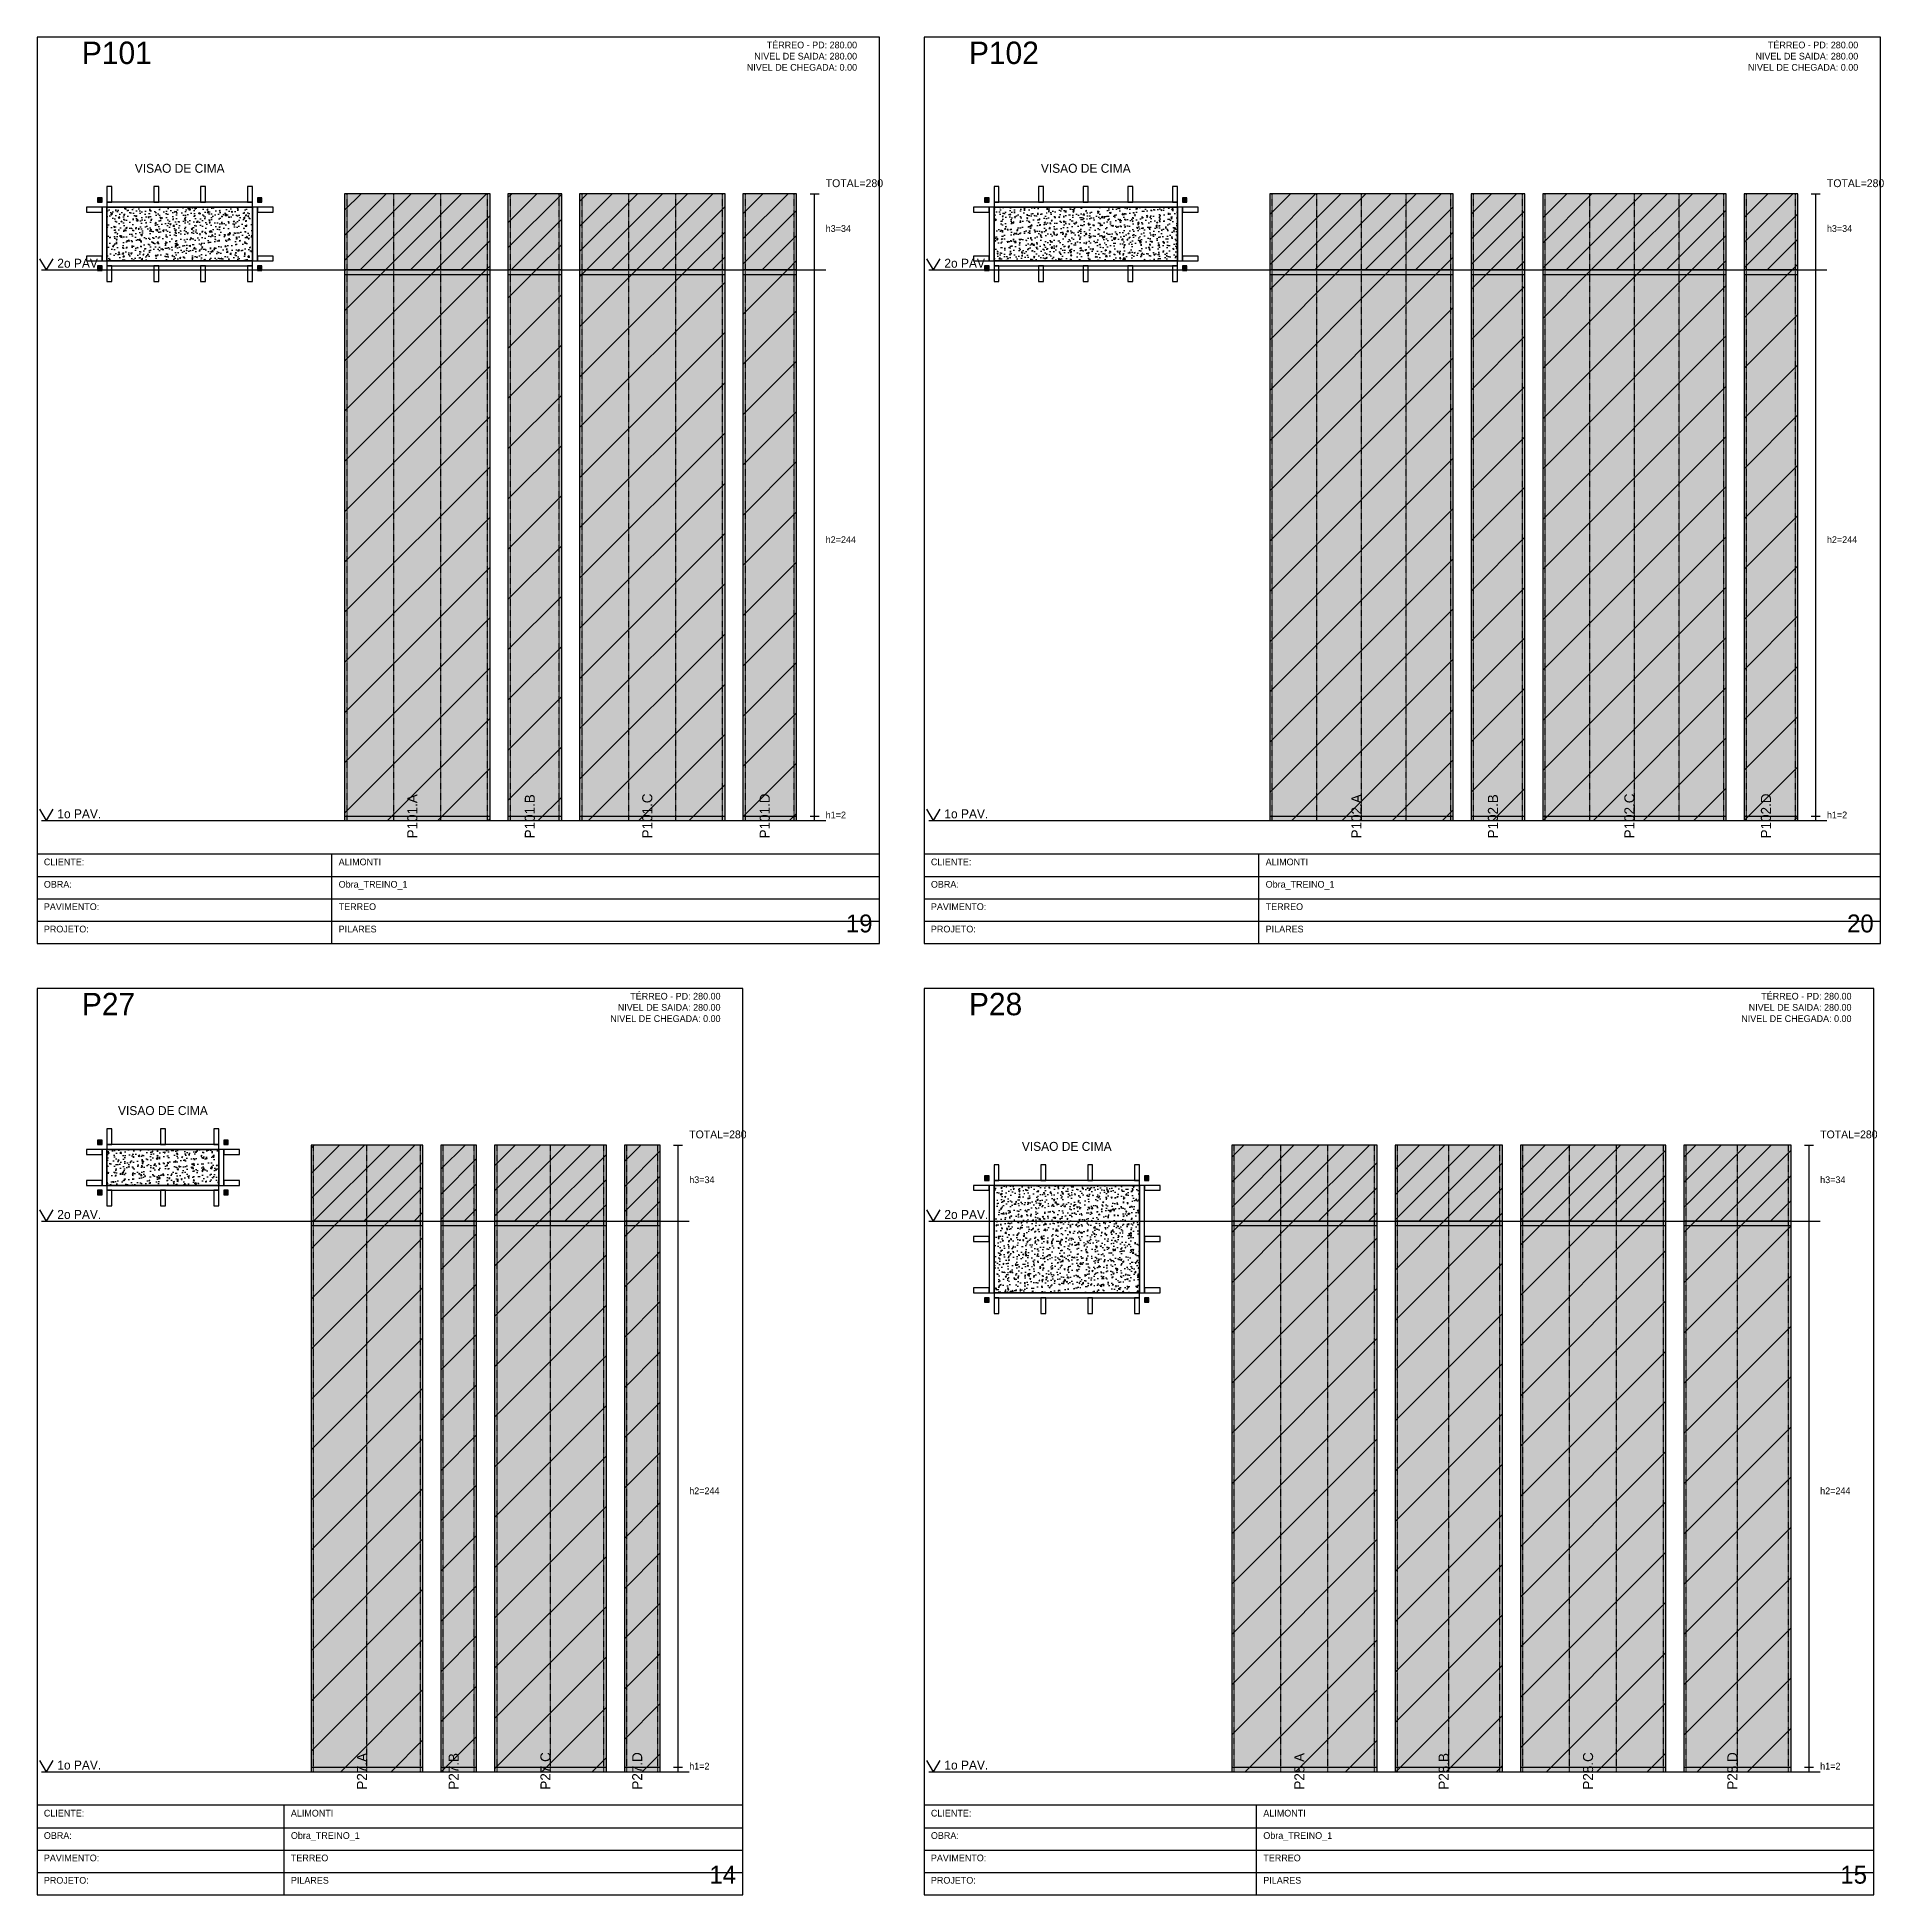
# Model space of a CAD drawing. Header units: metres. Extents: x 0 to 2088, y 0 to 2105.
# Drawn here: x 1263 to 2088, y 850 to 1680 of the extents above; entities that cross this region are included whole.
import ezdxf
from ezdxf.enums import TextEntityAlignment as Align

# ---------------------------------------------------------------- set-up
doc = ezdxf.new("R2010")
doc.units = ezdxf.units.M
doc.linetypes.add('HIDDEN', pattern=[0.36, 0.12, -0.06, 0.12, -0.06])
for name, color, linetype in [('BORDA_CELULA', 9, 'Continuous'), ('CARIMBO', 9, 'Continuous'), ('CHAPA', 1, 'Continuous'), ('CONCRETO', 4, 'Continuous'), ('COTA', 241, 'Continuous'), ('Hachura', 251, 'Continuous'), ('LABEL_ID', 3, 'Continuous'), ('Nivel', 4, 'Continuous'), ('NOMENCLATURA', 1, 'Continuous'), ('Paineis', 200, 'Continuous'), ('SARR_2.2x7', 82, 'Continuous'), ('Texto Secao', 2, 'Continuous'), ('TEXTO_GERAL', 2, 'Continuous')]:
    doc.layers.add(name, color=color, linetype=linetype)

msp = doc.modelspace()

# ---------------------------------------------------------------- hatches: boundary and pattern name
at = {"layer": 'CHAPA'}
h = msp.add_hatch(color=1, dxfattribs=at)
h.dxf.hatch_style = 1
h.paths.add_polyline_path([(1290.2, 1606.2), (1292.2, 1606.2), (1292.2, 1608.2), (1290.2, 1608.2)])
h = msp.add_hatch(color=1, dxfattribs=at)
h.dxf.hatch_style = 1
h.paths.add_polyline_path([(1361.6, 1606.2), (1363.6, 1606.2), (1363.6, 1608.2), (1361.6, 1608.2)])
h = msp.add_hatch(color=1, dxfattribs=at)
h.dxf.hatch_style = 1
h.paths.add_polyline_path([(1686.6, 1606.2), (1688.6, 1606.2), (1688.6, 1608.2), (1686.6, 1608.2)])
h = msp.add_hatch(color=1, dxfattribs=at)
h.dxf.hatch_style = 1
h.paths.add_polyline_path([(1775, 1606.2), (1777, 1606.2), (1777, 1608.2), (1775, 1608.2)])
h = msp.add_hatch(color=1, dxfattribs=at)
h.dxf.hatch_style = 1
h.paths.add_polyline_path([(1290.2, 1575.8), (1292.2, 1575.8), (1292.2, 1577.8), (1290.2, 1577.8)])
h = msp.add_hatch(color=1, dxfattribs=at)
h.dxf.hatch_style = 1
h.paths.add_polyline_path([(1361.6, 1575.8), (1363.6, 1575.8), (1363.6, 1577.8), (1361.6, 1577.8)])
h = msp.add_hatch(color=1, dxfattribs=at)
h.dxf.hatch_style = 1
h.paths.add_polyline_path([(1686.6, 1575.8), (1688.6, 1575.8), (1688.6, 1577.8), (1686.6, 1577.8)])
h = msp.add_hatch(color=1, dxfattribs=at)
h.dxf.hatch_style = 1
h.paths.add_polyline_path([(1775, 1575.8), (1777, 1575.8), (1777, 1577.8), (1775, 1577.8)])
h = msp.add_hatch(color=1, dxfattribs=at)
h.dxf.hatch_style = 1
h.paths.add_polyline_path([(1290.2, 1185.2), (1292.2, 1185.2), (1292.2, 1187.2), (1290.2, 1187.2)])
h = msp.add_hatch(color=1, dxfattribs=at)
h.dxf.hatch_style = 1
h.paths.add_polyline_path([(1346.6, 1185.2), (1348.6, 1185.2), (1348.6, 1187.2), (1346.6, 1187.2)])
h = msp.add_hatch(color=1, dxfattribs=at)
h.dxf.hatch_style = 1
h.paths.add_polyline_path([(1686.6, 1169.2), (1688.6, 1169.2), (1688.6, 1171.2), (1686.6, 1171.2)])
h = msp.add_hatch(color=1, dxfattribs=at)
h.dxf.hatch_style = 1
h.paths.add_polyline_path([(1758, 1169.2), (1760, 1169.2), (1760, 1171.2), (1758, 1171.2)])
h = msp.add_hatch(color=1, dxfattribs=at)
h.dxf.hatch_style = 1
h.paths.add_polyline_path([(1290.2, 1162.8), (1292.2, 1162.8), (1292.2, 1164.8), (1290.2, 1164.8)])
h = msp.add_hatch(color=1, dxfattribs=at)
h.dxf.hatch_style = 1
h.paths.add_polyline_path([(1346.6, 1162.8), (1348.6, 1162.8), (1348.6, 1164.8), (1346.6, 1164.8)])
h = msp.add_hatch(color=1, dxfattribs=at)
h.dxf.hatch_style = 1
h.paths.add_polyline_path([(1686.6, 1114.8), (1688.6, 1114.8), (1688.6, 1116.8), (1686.6, 1116.8)])
h = msp.add_hatch(color=1, dxfattribs=at)
h.dxf.hatch_style = 1
h.paths.add_polyline_path([(1758, 1114.8), (1760, 1114.8), (1760, 1116.8), (1758, 1116.8)])
at = {"layer": 'COTA'}
h = msp.add_hatch(dxfattribs=at)
h.set_pattern_fill('AR-CONC', scale=0.03)
h.paths.add_polyline_path([(1294.4, 1580), (1359.4, 1580), (1359.4, 1604), (1294.4, 1604)])
h = msp.add_hatch(dxfattribs=at)
h.set_pattern_fill('AR-CONC', scale=0.03)
h.paths.add_polyline_path([(1690.8, 1580), (1772.8, 1580), (1772.8, 1604), (1690.8, 1604)])
h = msp.add_hatch(dxfattribs=at)
h.set_pattern_fill('AR-CONC', scale=0.03)
h.paths.add_polyline_path([(1294.4, 1167), (1344.4, 1167), (1344.4, 1183), (1294.4, 1183)])
h = msp.add_hatch(dxfattribs=at)
h.set_pattern_fill('AR-CONC', scale=0.03)
h.paths.add_polyline_path([(1690.8, 1119), (1755.8, 1119), (1755.8, 1167), (1690.8, 1167)])
at = {"layer": 'Hachura'}
h = msp.add_hatch(color=7, dxfattribs=at)
h.dxf.hatch_style = 1
h.paths.add_polyline_path([(1400.6, 1576), (1465.6, 1576), (1465.6, 1610), (1400.6, 1610)])
h = msp.add_hatch(dxfattribs=at)
h.set_pattern_fill('ANSI31', scale=2.5)
h.paths.add_polyline_path([(1400.6, 1576), (1465.6, 1576), (1465.6, 1610), (1400.6, 1610)])
h = msp.add_hatch(color=7, dxfattribs=at)
h.dxf.hatch_style = 1
h.paths.add_polyline_path([(1473.6, 1576), (1497.6, 1576), (1497.6, 1610), (1473.6, 1610)])
h = msp.add_hatch(dxfattribs=at)
h.set_pattern_fill('ANSI31', scale=2.5)
h.paths.add_polyline_path([(1473.6, 1576), (1497.6, 1576), (1497.6, 1610), (1473.6, 1610)])
h = msp.add_hatch(color=7, dxfattribs=at)
h.dxf.hatch_style = 1
h.paths.add_polyline_path([(1505.6, 1576), (1570.6, 1576), (1570.6, 1610), (1505.6, 1610)])
h = msp.add_hatch(dxfattribs=at)
h.set_pattern_fill('ANSI31', scale=2.5)
h.paths.add_polyline_path([(1505.6, 1576), (1570.6, 1576), (1570.6, 1610), (1505.6, 1610)])
h = msp.add_hatch(color=7, dxfattribs=at)
h.dxf.hatch_style = 1
h.paths.add_polyline_path([(1578.6, 1576), (1602.6, 1576), (1602.6, 1610), (1578.6, 1610)])
h = msp.add_hatch(dxfattribs=at)
h.set_pattern_fill('ANSI31', scale=2.5)
h.paths.add_polyline_path([(1578.6, 1576), (1602.6, 1576), (1602.6, 1610), (1578.6, 1610)])
h = msp.add_hatch(color=7, dxfattribs=at)
h.dxf.hatch_style = 1
h.paths.add_polyline_path([(1814, 1576), (1896, 1576), (1896, 1610), (1814, 1610)])
h = msp.add_hatch(dxfattribs=at)
h.set_pattern_fill('ANSI31', scale=2.5)
h.paths.add_polyline_path([(1814, 1576), (1896, 1576), (1896, 1610), (1814, 1610)])
h = msp.add_hatch(color=7, dxfattribs=at)
h.dxf.hatch_style = 1
h.paths.add_polyline_path([(1904, 1576), (1928, 1576), (1928, 1610), (1904, 1610)])
h = msp.add_hatch(dxfattribs=at)
h.set_pattern_fill('ANSI31', scale=2.5)
h.paths.add_polyline_path([(1904, 1576), (1928, 1576), (1928, 1610), (1904, 1610)])
h = msp.add_hatch(color=7, dxfattribs=at)
h.dxf.hatch_style = 1
h.paths.add_polyline_path([(1936, 1576), (2018, 1576), (2018, 1610), (1936, 1610)])
h = msp.add_hatch(dxfattribs=at)
h.set_pattern_fill('ANSI31', scale=2.5)
h.paths.add_polyline_path([(1936, 1576), (2018, 1576), (2018, 1610), (1936, 1610)])
h = msp.add_hatch(color=7, dxfattribs=at)
h.dxf.hatch_style = 1
h.paths.add_polyline_path([(2026, 1576), (2050, 1576), (2050, 1610), (2026, 1610)])
h = msp.add_hatch(dxfattribs=at)
h.set_pattern_fill('ANSI31', scale=2.5)
h.paths.add_polyline_path([(2026, 1576), (2050, 1576), (2050, 1610), (2026, 1610)])
h = msp.add_hatch(color=7, dxfattribs=at)
h.dxf.hatch_style = 1
h.paths.add_polyline_path([(1400.6, 1330), (1465.6, 1330), (1465.6, 1576), (1400.6, 1576)])
h = msp.add_hatch(dxfattribs=at)
h.set_pattern_fill('ANSI31', scale=5)
h.paths.add_polyline_path([(1400.6, 1330), (1465.6, 1330), (1465.6, 1576), (1400.6, 1576)])
h = msp.add_hatch(color=7, dxfattribs=at)
h.dxf.hatch_style = 1
h.paths.add_polyline_path([(1473.6, 1330), (1497.6, 1330), (1497.6, 1576), (1473.6, 1576)])
h = msp.add_hatch(dxfattribs=at)
h.set_pattern_fill('ANSI31', scale=5)
h.paths.add_polyline_path([(1473.6, 1330), (1497.6, 1330), (1497.6, 1576), (1473.6, 1576)])
h = msp.add_hatch(color=7, dxfattribs=at)
h.dxf.hatch_style = 1
h.paths.add_polyline_path([(1505.6, 1330), (1570.6, 1330), (1570.6, 1576), (1505.6, 1576)])
h = msp.add_hatch(dxfattribs=at)
h.set_pattern_fill('ANSI31', scale=5)
h.paths.add_polyline_path([(1505.6, 1330), (1570.6, 1330), (1570.6, 1576), (1505.6, 1576)])
h = msp.add_hatch(color=7, dxfattribs=at)
h.dxf.hatch_style = 1
h.paths.add_polyline_path([(1578.6, 1330), (1602.6, 1330), (1602.6, 1576), (1578.6, 1576)])
h = msp.add_hatch(dxfattribs=at)
h.set_pattern_fill('ANSI31', scale=5)
h.paths.add_polyline_path([(1578.6, 1330), (1602.6, 1330), (1602.6, 1576), (1578.6, 1576)])
h = msp.add_hatch(color=7, dxfattribs=at)
h.dxf.hatch_style = 1
h.paths.add_polyline_path([(1814, 1330), (1896, 1330), (1896, 1576), (1814, 1576)])
h = msp.add_hatch(dxfattribs=at)
h.set_pattern_fill('ANSI31', scale=5)
h.paths.add_polyline_path([(1814, 1330), (1896, 1330), (1896, 1576), (1814, 1576)])
h = msp.add_hatch(color=7, dxfattribs=at)
h.dxf.hatch_style = 1
h.paths.add_polyline_path([(1904, 1330), (1928, 1330), (1928, 1576), (1904, 1576)])
h = msp.add_hatch(dxfattribs=at)
h.set_pattern_fill('ANSI31', scale=5)
h.paths.add_polyline_path([(1904, 1330), (1928, 1330), (1928, 1576), (1904, 1576)])
h = msp.add_hatch(color=7, dxfattribs=at)
h.dxf.hatch_style = 1
h.paths.add_polyline_path([(1936, 1330), (2018, 1330), (2018, 1576), (1936, 1576)])
h = msp.add_hatch(dxfattribs=at)
h.set_pattern_fill('ANSI31', scale=5)
h.paths.add_polyline_path([(1936, 1330), (2018, 1330), (2018, 1576), (1936, 1576)])
h = msp.add_hatch(color=7, dxfattribs=at)
h.dxf.hatch_style = 1
h.paths.add_polyline_path([(2026, 1330), (2050, 1330), (2050, 1576), (2026, 1576)])
h = msp.add_hatch(dxfattribs=at)
h.set_pattern_fill('ANSI31', scale=5)
h.paths.add_polyline_path([(2026, 1330), (2050, 1330), (2050, 1576), (2026, 1576)])
h = msp.add_hatch(color=7, dxfattribs=at)
h.dxf.hatch_style = 1
h.paths.add_polyline_path([(1385.6, 1151), (1435.6, 1151), (1435.6, 1185), (1385.6, 1185)])
h = msp.add_hatch(dxfattribs=at)
h.set_pattern_fill('ANSI31', scale=2.5)
h.paths.add_polyline_path([(1385.6, 1151), (1435.6, 1151), (1435.6, 1185), (1385.6, 1185)])
h = msp.add_hatch(color=7, dxfattribs=at)
h.dxf.hatch_style = 1
h.paths.add_polyline_path([(1443.6, 1151), (1459.6, 1151), (1459.6, 1185), (1443.6, 1185)])
h = msp.add_hatch(dxfattribs=at)
h.set_pattern_fill('ANSI31', scale=2.5)
h.paths.add_polyline_path([(1443.6, 1151), (1459.6, 1151), (1459.6, 1185), (1443.6, 1185)])
h = msp.add_hatch(color=7, dxfattribs=at)
h.dxf.hatch_style = 1
h.paths.add_polyline_path([(1467.6, 1151), (1517.6, 1151), (1517.6, 1185), (1467.6, 1185)])
h = msp.add_hatch(dxfattribs=at)
h.set_pattern_fill('ANSI31', scale=2.5)
h.paths.add_polyline_path([(1467.6, 1151), (1517.6, 1151), (1517.6, 1185), (1467.6, 1185)])
h = msp.add_hatch(color=7, dxfattribs=at)
h.dxf.hatch_style = 1
h.paths.add_polyline_path([(1525.6, 1151), (1541.6, 1151), (1541.6, 1185), (1525.6, 1185)])
h = msp.add_hatch(dxfattribs=at)
h.set_pattern_fill('ANSI31', scale=2.5)
h.paths.add_polyline_path([(1525.6, 1151), (1541.6, 1151), (1541.6, 1185), (1525.6, 1185)])
h = msp.add_hatch(color=7, dxfattribs=at)
h.dxf.hatch_style = 1
h.paths.add_polyline_path([(1797, 1151), (1862, 1151), (1862, 1185), (1797, 1185)])
h = msp.add_hatch(dxfattribs=at)
h.set_pattern_fill('ANSI31', scale=2.5)
h.paths.add_polyline_path([(1797, 1151), (1862, 1151), (1862, 1185), (1797, 1185)])
h = msp.add_hatch(color=7, dxfattribs=at)
h.dxf.hatch_style = 1
h.paths.add_polyline_path([(1870, 1151), (1918, 1151), (1918, 1185), (1870, 1185)])
h = msp.add_hatch(dxfattribs=at)
h.set_pattern_fill('ANSI31', scale=2.5)
h.paths.add_polyline_path([(1870, 1151), (1918, 1151), (1918, 1185), (1870, 1185)])
h = msp.add_hatch(color=7, dxfattribs=at)
h.dxf.hatch_style = 1
h.paths.add_polyline_path([(1926, 1151), (1991, 1151), (1991, 1185), (1926, 1185)])
h = msp.add_hatch(dxfattribs=at)
h.set_pattern_fill('ANSI31', scale=2.5)
h.paths.add_polyline_path([(1926, 1151), (1991, 1151), (1991, 1185), (1926, 1185)])
h = msp.add_hatch(color=7, dxfattribs=at)
h.dxf.hatch_style = 1
h.paths.add_polyline_path([(1999, 1151), (2047, 1151), (2047, 1185), (1999, 1185)])
h = msp.add_hatch(dxfattribs=at)
h.set_pattern_fill('ANSI31', scale=2.5)
h.paths.add_polyline_path([(1999, 1151), (2047, 1151), (2047, 1185), (1999, 1185)])
h = msp.add_hatch(color=7, dxfattribs=at)
h.dxf.hatch_style = 1
h.paths.add_polyline_path([(1385.6, 905), (1435.6, 905), (1435.6, 1151), (1385.6, 1151)])
h = msp.add_hatch(dxfattribs=at)
h.set_pattern_fill('ANSI31', scale=5)
h.paths.add_polyline_path([(1385.6, 905), (1435.6, 905), (1435.6, 1151), (1385.6, 1151)])
h = msp.add_hatch(color=7, dxfattribs=at)
h.dxf.hatch_style = 1
h.paths.add_polyline_path([(1443.6, 905), (1459.6, 905), (1459.6, 1151), (1443.6, 1151)])
h = msp.add_hatch(dxfattribs=at)
h.set_pattern_fill('ANSI31', scale=5)
h.paths.add_polyline_path([(1443.6, 905), (1459.6, 905), (1459.6, 1151), (1443.6, 1151)])
h = msp.add_hatch(color=7, dxfattribs=at)
h.dxf.hatch_style = 1
h.paths.add_polyline_path([(1467.6, 905), (1517.6, 905), (1517.6, 1151), (1467.6, 1151)])
h = msp.add_hatch(dxfattribs=at)
h.set_pattern_fill('ANSI31', scale=5)
h.paths.add_polyline_path([(1467.6, 905), (1517.6, 905), (1517.6, 1151), (1467.6, 1151)])
h = msp.add_hatch(color=7, dxfattribs=at)
h.dxf.hatch_style = 1
h.paths.add_polyline_path([(1525.6, 905), (1541.6, 905), (1541.6, 1151), (1525.6, 1151)])
h = msp.add_hatch(dxfattribs=at)
h.set_pattern_fill('ANSI31', scale=5)
h.paths.add_polyline_path([(1525.6, 905), (1541.6, 905), (1541.6, 1151), (1525.6, 1151)])
h = msp.add_hatch(color=7, dxfattribs=at)
h.dxf.hatch_style = 1
h.paths.add_polyline_path([(1797, 905), (1862, 905), (1862, 1151), (1797, 1151)])
h = msp.add_hatch(dxfattribs=at)
h.set_pattern_fill('ANSI31', scale=5)
h.paths.add_polyline_path([(1797, 905), (1862, 905), (1862, 1151), (1797, 1151)])
h = msp.add_hatch(color=7, dxfattribs=at)
h.dxf.hatch_style = 1
h.paths.add_polyline_path([(1870, 905), (1918, 905), (1918, 1151), (1870, 1151)])
h = msp.add_hatch(dxfattribs=at)
h.set_pattern_fill('ANSI31', scale=5)
h.paths.add_polyline_path([(1870, 905), (1918, 905), (1918, 1151), (1870, 1151)])
h = msp.add_hatch(color=7, dxfattribs=at)
h.dxf.hatch_style = 1
h.paths.add_polyline_path([(1926, 905), (1991, 905), (1991, 1151), (1926, 1151)])
h = msp.add_hatch(dxfattribs=at)
h.set_pattern_fill('ANSI31', scale=5)
h.paths.add_polyline_path([(1926, 905), (1991, 905), (1991, 1151), (1926, 1151)])
h = msp.add_hatch(color=7, dxfattribs=at)
h.dxf.hatch_style = 1
h.paths.add_polyline_path([(1999, 905), (2047, 905), (2047, 1151), (1999, 1151)])
h = msp.add_hatch(dxfattribs=at)
h.set_pattern_fill('ANSI31', scale=5)
h.paths.add_polyline_path([(1999, 905), (2047, 905), (2047, 1151), (1999, 1151)])

# ---------------------------------------------------------------- linework, layer by layer
at = {"layer": 'BORDA_CELULA', "color": 9}
for points in [[(1263.2, 1275), (1639.6, 1275), (1639.6, 1680), (1263.2, 1680)], [(1659.6, 1275), (2087, 1275), (2087, 1680), (1659.6, 1680)], [(1263.2, 850), (1578.6, 850), (1578.6, 1255), (1263.2, 1255)], [(1659.6, 850), (2084, 850), (2084, 1255), (1659.6, 1255)]]:
    msp.add_lwpolyline(points, close=True, dxfattribs=at)
at = {"layer": 'CARIMBO', "color": 40}
for p, q in [((1394.94, 1275), (1394.94, 1315)), ((1809.19, 1275), (1809.19, 1315)), ((1263.2, 1305), (1639.6, 1305)), ((1659.6, 1305), (2087, 1305)), ((1263.2, 1295), (1639.6, 1295)), ((1659.6, 1295), (2087, 1295)), ((1263.2, 1285), (1639.6, 1285)), ((1659.6, 1285), (2087, 1285)), ((1373.59, 850), (1373.59, 890)), ((1808.14, 850), (1808.14, 890)), ((1263.2, 880), (1578.6, 880)), ((1659.6, 880), (2084, 880)), ((1263.2, 870), (1578.6, 870)), ((1659.6, 870), (2084, 870)), ((1263.2, 860), (1578.6, 860)), ((1659.6, 860), (2084, 860))]:
    msp.add_line(p, q, dxfattribs=at)
for points in [[(1263.2, 1275), (1639.6, 1275), (1639.6, 1315), (1263.2, 1315)], [(1659.6, 1275), (2087, 1275), (2087, 1315), (1659.6, 1315)], [(1263.2, 850), (1578.6, 850), (1578.6, 890), (1263.2, 890)], [(1659.6, 850), (2084, 850), (2084, 890), (1659.6, 890)]]:
    msp.add_lwpolyline(points, close=True, dxfattribs=at)
at = {"layer": 'CHAPA', "color": 1}
for points in [[(1290.2, 1606.2), (1292.2, 1606.2), (1292.2, 1608.2), (1290.2, 1608.2)], [(1361.6, 1606.2), (1363.6, 1606.2), (1363.6, 1608.2), (1361.6, 1608.2)], [(1686.6, 1606.2), (1688.6, 1606.2), (1688.6, 1608.2), (1686.6, 1608.2)], [(1775, 1606.2), (1777, 1606.2), (1777, 1608.2), (1775, 1608.2)], [(1290.2, 1575.8), (1292.2, 1575.8), (1292.2, 1577.8), (1290.2, 1577.8)], [(1361.6, 1575.8), (1363.6, 1575.8), (1363.6, 1577.8), (1361.6, 1577.8)], [(1686.6, 1575.8), (1688.6, 1575.8), (1688.6, 1577.8), (1686.6, 1577.8)], [(1775, 1575.8), (1777, 1575.8), (1777, 1577.8), (1775, 1577.8)], [(1290.2, 1185.2), (1292.2, 1185.2), (1292.2, 1187.2), (1290.2, 1187.2)], [(1346.6, 1185.2), (1348.6, 1185.2), (1348.6, 1187.2), (1346.6, 1187.2)], [(1686.6, 1169.2), (1688.6, 1169.2), (1688.6, 1171.2), (1686.6, 1171.2)], [(1758, 1169.2), (1760, 1169.2), (1760, 1171.2), (1758, 1171.2)], [(1290.2, 1162.8), (1292.2, 1162.8), (1292.2, 1164.8), (1290.2, 1164.8)], [(1346.6, 1162.8), (1348.6, 1162.8), (1348.6, 1164.8), (1346.6, 1164.8)], [(1686.6, 1114.8), (1688.6, 1114.8), (1688.6, 1116.8), (1686.6, 1116.8)], [(1758, 1114.8), (1760, 1114.8), (1760, 1116.8), (1758, 1116.8)]]:
    msp.add_lwpolyline(points, close=True, dxfattribs=at)
at = {"layer": 'CONCRETO', "color": 4}
for points in [[(1294.4, 1580), (1359.4, 1580), (1359.4, 1604), (1294.4, 1604)], [(1690.8, 1580), (1772.8, 1580), (1772.8, 1604), (1690.8, 1604)], [(1294.4, 1167), (1344.4, 1167), (1344.4, 1183), (1294.4, 1183)], [(1690.8, 1119), (1755.8, 1119), (1755.8, 1167), (1690.8, 1167)]]:
    msp.add_lwpolyline(points, close=True, dxfattribs=at)
at = {"layer": 'COTA', "color": 8}
for p, q in [((1608.6, 1610), (1612.6, 1610)), ((1610.6, 1330), (1610.6, 1610)), ((2056, 1610), (2060, 1610)), ((2058, 1330), (2058, 1610)), ((1608.6, 1576), (1612.6, 1576)), ((1608.6, 1576), (1612.6, 1576)), ((2056, 1576), (2060, 1576)), ((2056, 1576), (2060, 1576)), ((1608.6, 1332), (1612.6, 1332)), ((1608.6, 1332), (1612.6, 1332)), ((1608.6, 1330), (1612.6, 1330)), ((2056, 1332), (2060, 1332)), ((2056, 1332), (2060, 1332)), ((2056, 1330), (2060, 1330)), ((1547.6, 1185), (1551.6, 1185)), ((1549.6, 905), (1549.6, 1185)), ((2053, 1185), (2057, 1185)), ((2055, 905), (2055, 1185)), ((1547.6, 1151), (1551.6, 1151)), ((1547.6, 1151), (1551.6, 1151)), ((2053, 1151), (2057, 1151)), ((2053, 1151), (2057, 1151)), ((1547.6, 907), (1551.6, 907)), ((1547.6, 907), (1551.6, 907)), ((1547.6, 905), (1551.6, 905)), ((2053, 907), (2057, 907)), ((2053, 907), (2057, 907)), ((2053, 905), (2057, 905))]:
    msp.add_line(p, q, dxfattribs=at)
at = {"layer": 'Nivel', "color": 4}
for p, q in [((1264.2, 1581), (1267.2, 1576)), ((1270.2, 1581), (1267.2, 1576)), ((1660.6, 1581), (1663.6, 1576)), ((1666.6, 1581), (1663.6, 1576)), ((1265.2, 1576), (1615.6, 1576)), ((1661.6, 1576), (2063, 1576)), ((1264.2, 1335), (1267.2, 1330)), ((1265.2, 1330), (1615.6, 1330)), ((1270.2, 1335), (1267.2, 1330)), ((1660.6, 1335), (1663.6, 1330)), ((1661.6, 1330), (2063, 1330)), ((1666.6, 1335), (1663.6, 1330)), ((1264.2, 1156), (1267.2, 1151)), ((1270.2, 1156), (1267.2, 1151)), ((1660.6, 1156), (1663.6, 1151)), ((1666.6, 1156), (1663.6, 1151)), ((1265.2, 1151), (1554.6, 1151)), ((1661.6, 1151), (2060, 1151)), ((1264.2, 910), (1267.2, 905)), ((1265.2, 905), (1554.6, 905)), ((1270.2, 910), (1267.2, 905)), ((1660.6, 910), (1663.6, 905)), ((1661.6, 905), (2060, 905)), ((1666.6, 910), (1663.6, 905))]:
    msp.add_line(p, q, dxfattribs=at)
at = {"layer": 'Paineis'}
for p, q in [((1400.6, 1574), (1465.6, 1574)), ((1473.6, 1574), (1497.6, 1574)), ((1505.6, 1574), (1570.6, 1574)), ((1578.6, 1574), (1602.6, 1574)), ((1814, 1574), (1896, 1574)), ((1904, 1574), (1928, 1574)), ((1936, 1574), (2018, 1574)), ((2026, 1574), (2050, 1574)), ((1400.6, 1332), (1465.6, 1332)), ((1473.6, 1332), (1497.6, 1332)), ((1505.6, 1332), (1570.6, 1332)), ((1578.6, 1332), (1602.6, 1332)), ((1814, 1332), (1896, 1332)), ((1904, 1332), (1928, 1332)), ((1936, 1332), (2018, 1332)), ((2026, 1332), (2050, 1332)), ((1385.6, 1149), (1435.6, 1149)), ((1443.6, 1149), (1459.6, 1149)), ((1467.6, 1149), (1517.6, 1149)), ((1525.6, 1149), (1541.6, 1149)), ((1797, 1149), (1862, 1149)), ((1870, 1149), (1918, 1149)), ((1926, 1149), (1991, 1149)), ((1999, 1149), (2047, 1149)), ((1385.6, 907), (1435.6, 907)), ((1443.6, 907), (1459.6, 907)), ((1467.6, 907), (1517.6, 907)), ((1525.6, 907), (1541.6, 907)), ((1797, 907), (1862, 907)), ((1870, 907), (1918, 907)), ((1926, 907), (1991, 907)), ((1999, 907), (2047, 907))]:
    msp.add_line(p, q, dxfattribs=at)
at = {"layer": 'Paineis', "color": 7}
for points in [[(1292.2, 1580), (1294.4, 1580), (1294.4, 1604), (1292.2, 1604)], [(1294.4, 1604), (1359.4, 1604), (1359.4, 1606.2), (1294.4, 1606.2)], [(1359.4, 1580), (1361.6, 1580), (1361.6, 1604), (1359.4, 1604)], [(1688.6, 1580), (1690.8, 1580), (1690.8, 1604), (1688.6, 1604)], [(1690.8, 1604), (1772.8, 1604), (1772.8, 1606.2), (1690.8, 1606.2)], [(1772.8, 1580), (1775, 1580), (1775, 1604), (1772.8, 1604)], [(1294.4, 1577.8), (1359.4, 1577.8), (1359.4, 1580), (1294.4, 1580)], [(1690.8, 1577.8), (1772.8, 1577.8), (1772.8, 1580), (1690.8, 1580)], [(1292.2, 1167), (1294.4, 1167), (1294.4, 1183), (1292.2, 1183)], [(1294.4, 1183), (1344.4, 1183), (1344.4, 1185.2), (1294.4, 1185.2)], [(1344.4, 1167), (1346.6, 1167), (1346.6, 1183), (1344.4, 1183)], [(1294.4, 1164.8), (1344.4, 1164.8), (1344.4, 1167), (1294.4, 1167)], [(1688.6, 1119), (1690.8, 1119), (1690.8, 1167), (1688.6, 1167)], [(1690.8, 1167), (1755.8, 1167), (1755.8, 1169.2), (1690.8, 1169.2)], [(1755.8, 1119), (1758, 1119), (1758, 1167), (1755.8, 1167)], [(1690.8, 1116.8), (1755.8, 1116.8), (1755.8, 1119), (1690.8, 1119)]]:
    msp.add_lwpolyline(points, close=True, dxfattribs=at)
at = {"layer": 'Paineis'}
for points in [[(1400.6, 1576), (1465.6, 1576), (1465.6, 1610), (1400.6, 1610)], [(1473.6, 1576), (1497.6, 1576), (1497.6, 1610), (1473.6, 1610)], [(1505.6, 1576), (1570.6, 1576), (1570.6, 1610), (1505.6, 1610)], [(1578.6, 1576), (1602.6, 1576), (1602.6, 1610), (1578.6, 1610)], [(1814, 1576), (1896, 1576), (1896, 1610), (1814, 1610)], [(1904, 1576), (1928, 1576), (1928, 1610), (1904, 1610)], [(1936, 1576), (2018, 1576), (2018, 1610), (1936, 1610)], [(2026, 1576), (2050, 1576), (2050, 1610), (2026, 1610)], [(1400.6, 1330), (1465.6, 1330), (1465.6, 1576), (1400.6, 1576)], [(1473.6, 1330), (1497.6, 1330), (1497.6, 1576), (1473.6, 1576)], [(1505.6, 1330), (1570.6, 1330), (1570.6, 1576), (1505.6, 1576)], [(1578.6, 1330), (1602.6, 1330), (1602.6, 1576), (1578.6, 1576)], [(1814, 1330), (1896, 1330), (1896, 1576), (1814, 1576)], [(1904, 1330), (1928, 1330), (1928, 1576), (1904, 1576)], [(1936, 1330), (2018, 1330), (2018, 1576), (1936, 1576)], [(2026, 1330), (2050, 1330), (2050, 1576), (2026, 1576)], [(1385.6, 1151), (1435.6, 1151), (1435.6, 1185), (1385.6, 1185)], [(1443.6, 1151), (1459.6, 1151), (1459.6, 1185), (1443.6, 1185)], [(1467.6, 1151), (1517.6, 1151), (1517.6, 1185), (1467.6, 1185)], [(1525.6, 1151), (1541.6, 1151), (1541.6, 1185), (1525.6, 1185)], [(1797, 1151), (1862, 1151), (1862, 1185), (1797, 1185)], [(1870, 1151), (1918, 1151), (1918, 1185), (1870, 1185)], [(1926, 1151), (1991, 1151), (1991, 1185), (1926, 1185)], [(1999, 1151), (2047, 1151), (2047, 1185), (1999, 1185)], [(1385.6, 905), (1435.6, 905), (1435.6, 1151), (1385.6, 1151)], [(1443.6, 905), (1459.6, 905), (1459.6, 1151), (1443.6, 1151)], [(1467.6, 905), (1517.6, 905), (1517.6, 1151), (1467.6, 1151)], [(1525.6, 905), (1541.6, 905), (1541.6, 1151), (1525.6, 1151)], [(1797, 905), (1862, 905), (1862, 1151), (1797, 1151)], [(1870, 905), (1918, 905), (1918, 1151), (1870, 1151)], [(1926, 905), (1991, 905), (1991, 1151), (1926, 1151)], [(1999, 905), (2047, 905), (2047, 1151), (1999, 1151)]]:
    msp.add_lwpolyline(points, close=True, dxfattribs=at)
at = {"layer": 'SARR_2.2x7', "linetype": 'HIDDEN'}
for p, q in [((1401.7, 1330), (1401.7, 1610)), ((1422.63, 1330), (1422.63, 1610)), ((1443.57, 1330), (1443.57, 1610)), ((1464.5, 1330), (1464.5, 1610)), ((1474.7, 1330), (1474.7, 1610)), ((1496.5, 1330), (1496.5, 1610)), ((1506.7, 1330), (1506.7, 1610)), ((1527.63, 1330), (1527.63, 1610)), ((1548.57, 1330), (1548.57, 1610)), ((1569.5, 1330), (1569.5, 1610)), ((1579.7, 1330), (1579.7, 1610)), ((1601.5, 1330), (1601.5, 1610)), ((1815.1, 1330), (1815.1, 1610)), ((1835.05, 1330), (1835.05, 1610)), ((1855, 1330), (1855, 1610)), ((1874.95, 1330), (1874.95, 1610)), ((1894.9, 1330), (1894.9, 1610)), ((1905.1, 1330), (1905.1, 1610)), ((1926.9, 1330), (1926.9, 1610)), ((1937.1, 1330), (1937.1, 1610)), ((1957.05, 1330), (1957.05, 1610)), ((1977, 1330), (1977, 1610)), ((1996.95, 1330), (1996.95, 1610)), ((2016.9, 1330), (2016.9, 1610)), ((2027.1, 1330), (2027.1, 1610)), ((2048.9, 1330), (2048.9, 1610)), ((1386.7, 905), (1386.7, 1185)), ((1410.6, 905), (1410.6, 1185)), ((1434.5, 905), (1434.5, 1185)), ((1444.7, 905), (1444.7, 1185)), ((1458.5, 905), (1458.5, 1185)), ((1468.7, 905), (1468.7, 1185)), ((1492.6, 905), (1492.6, 1185)), ((1516.5, 905), (1516.5, 1185)), ((1526.7, 905), (1526.7, 1185)), ((1540.5, 905), (1540.5, 1185)), ((1798.1, 905), (1798.1, 1185)), ((1819.03, 905), (1819.03, 1185)), ((1839.97, 905), (1839.97, 1185)), ((1860.9, 905), (1860.9, 1185)), ((1871.1, 905), (1871.1, 1185)), ((1894, 905), (1894, 1185)), ((1916.9, 905), (1916.9, 1185)), ((1927.1, 905), (1927.1, 1185)), ((1948.03, 905), (1948.03, 1185)), ((1968.97, 905), (1968.97, 1185)), ((1989.9, 905), (1989.9, 1185)), ((2000.1, 905), (2000.1, 1185)), ((2023, 905), (2023, 1185)), ((2045.9, 905), (2045.9, 1185))]:
    msp.add_line(p, q, dxfattribs=at)
at = {"layer": 'SARR_2.2x7', "color": 82}
for points in [[(1294.4, 1606.2), (1296.6, 1606.2), (1296.6, 1613.2), (1294.4, 1613.2)], [(1315.33, 1606.2), (1317.53, 1606.2), (1317.53, 1613.2), (1315.33, 1613.2)], [(1336.27, 1606.2), (1338.47, 1606.2), (1338.47, 1613.2), (1336.27, 1613.2)], [(1357.2, 1606.2), (1359.4, 1606.2), (1359.4, 1613.2), (1357.2, 1613.2)], [(1690.8, 1606.2), (1693, 1606.2), (1693, 1613.2), (1690.8, 1613.2)], [(1710.75, 1606.2), (1712.95, 1606.2), (1712.95, 1613.2), (1710.75, 1613.2)], [(1730.7, 1606.2), (1732.9, 1606.2), (1732.9, 1613.2), (1730.7, 1613.2)], [(1750.65, 1606.2), (1752.85, 1606.2), (1752.85, 1613.2), (1750.65, 1613.2)], [(1770.6, 1606.2), (1772.8, 1606.2), (1772.8, 1613.2), (1770.6, 1613.2)], [(1285.2, 1601.8), (1292.2, 1601.8), (1292.2, 1604), (1285.2, 1604)], [(1361.6, 1601.8), (1368.6, 1601.8), (1368.6, 1604), (1361.6, 1604)], [(1681.6, 1601.8), (1688.6, 1601.8), (1688.6, 1604), (1681.6, 1604)], [(1775, 1601.8), (1782, 1601.8), (1782, 1604), (1775, 1604)], [(1285.2, 1580), (1292.2, 1580), (1292.2, 1582.2), (1285.2, 1582.2)], [(1294.4, 1570.8), (1296.6, 1570.8), (1296.6, 1577.8), (1294.4, 1577.8)], [(1315.33, 1570.8), (1317.53, 1570.8), (1317.53, 1577.8), (1315.33, 1577.8)], [(1336.27, 1570.8), (1338.47, 1570.8), (1338.47, 1577.8), (1336.27, 1577.8)], [(1357.2, 1570.8), (1359.4, 1570.8), (1359.4, 1577.8), (1357.2, 1577.8)], [(1361.6, 1580), (1368.6, 1580), (1368.6, 1582.2), (1361.6, 1582.2)], [(1681.6, 1580), (1688.6, 1580), (1688.6, 1582.2), (1681.6, 1582.2)], [(1690.8, 1570.8), (1693, 1570.8), (1693, 1577.8), (1690.8, 1577.8)], [(1710.75, 1570.8), (1712.95, 1570.8), (1712.95, 1577.8), (1710.75, 1577.8)], [(1730.7, 1570.8), (1732.9, 1570.8), (1732.9, 1577.8), (1730.7, 1577.8)], [(1750.65, 1570.8), (1752.85, 1570.8), (1752.85, 1577.8), (1750.65, 1577.8)], [(1770.6, 1570.8), (1772.8, 1570.8), (1772.8, 1577.8), (1770.6, 1577.8)], [(1775, 1580), (1782, 1580), (1782, 1582.2), (1775, 1582.2)], [(1294.4, 1185.2), (1296.6, 1185.2), (1296.6, 1192.2), (1294.4, 1192.2)], [(1318.3, 1185.2), (1320.5, 1185.2), (1320.5, 1192.2), (1318.3, 1192.2)], [(1342.2, 1185.2), (1344.4, 1185.2), (1344.4, 1192.2), (1342.2, 1192.2)], [(1285.2, 1180.8), (1292.2, 1180.8), (1292.2, 1183), (1285.2, 1183)], [(1346.6, 1180.8), (1353.6, 1180.8), (1353.6, 1183), (1346.6, 1183)], [(1690.8, 1169.2), (1693, 1169.2), (1693, 1176.2), (1690.8, 1176.2)], [(1711.73, 1169.2), (1713.93, 1169.2), (1713.93, 1176.2), (1711.73, 1176.2)], [(1732.67, 1169.2), (1734.87, 1169.2), (1734.87, 1176.2), (1732.67, 1176.2)], [(1753.6, 1169.2), (1755.8, 1169.2), (1755.8, 1176.2), (1753.6, 1176.2)], [(1285.2, 1167), (1292.2, 1167), (1292.2, 1169.2), (1285.2, 1169.2)], [(1294.4, 1157.8), (1296.6, 1157.8), (1296.6, 1164.8), (1294.4, 1164.8)], [(1318.3, 1157.8), (1320.5, 1157.8), (1320.5, 1164.8), (1318.3, 1164.8)], [(1342.2, 1157.8), (1344.4, 1157.8), (1344.4, 1164.8), (1342.2, 1164.8)], [(1346.6, 1167), (1353.6, 1167), (1353.6, 1169.2), (1346.6, 1169.2)], [(1681.6, 1164.8), (1688.6, 1164.8), (1688.6, 1167), (1681.6, 1167)], [(1758, 1164.8), (1765, 1164.8), (1765, 1167), (1758, 1167)], [(1681.6, 1141.9), (1688.6, 1141.9), (1688.6, 1144.1), (1681.6, 1144.1)], [(1758, 1141.9), (1765, 1141.9), (1765, 1144.1), (1758, 1144.1)], [(1681.6, 1119), (1688.6, 1119), (1688.6, 1121.2), (1681.6, 1121.2)], [(1758, 1119), (1765, 1119), (1765, 1121.2), (1758, 1121.2)], [(1690.8, 1109.8), (1693, 1109.8), (1693, 1116.8), (1690.8, 1116.8)], [(1711.73, 1109.8), (1713.93, 1109.8), (1713.93, 1116.8), (1711.73, 1116.8)], [(1732.67, 1109.8), (1734.87, 1109.8), (1734.87, 1116.8), (1732.67, 1116.8)], [(1753.6, 1109.8), (1755.8, 1109.8), (1755.8, 1116.8), (1753.6, 1116.8)]]:
    msp.add_lwpolyline(points, close=True, dxfattribs=at)

# ---------------------------------------------------------------- texts
at = {"layer": 'CARIMBO', "color": 9}
for s, p in [('CLIENTE:', (1266.2, 1310)), ('CLIENTE:', (1662.6, 1310)), ('OBRA:', (1266.2, 1300)), ('OBRA:', (1662.6, 1300)), ('PAVIMENTO:', (1266.2, 1290)), ('PAVIMENTO:', (1662.6, 1290)), ('PROJETO:', (1266.2, 1280)), ('PROJETO:', (1662.6, 1280)), ('CLIENTE:', (1266.2, 885)), ('CLIENTE:', (1662.6, 885)), ('OBRA:', (1266.2, 875)), ('OBRA:', (1662.6, 875)), ('PAVIMENTO:', (1266.2, 865)), ('PAVIMENTO:', (1662.6, 865)), ('PROJETO:', (1266.2, 855)), ('PROJETO:', (1662.6, 855))]:
    msp.add_text(s, height=3, dxfattribs=at).set_placement(p)
at = {"layer": 'COTA', "color": 8}
for s, height, p in [('TOTAL=280', 3.5, (1615.6, 1613)), ('TOTAL=280', 3.5, (2063, 1613)), ('h3=34', 3, (1615.6, 1593)), ('h3=34', 3, (2063, 1593)), ('h2=244', 3, (1615.6, 1454)), ('h2=244', 3, (2063, 1454)), ('h1=2', 3, (1615.6, 1331)), ('h1=2', 3, (2063, 1331)), ('TOTAL=280', 3.5, (1554.6, 1188)), ('TOTAL=280', 3.5, (2060, 1188)), ('h3=34', 3, (1554.6, 1168)), ('h3=34', 3, (2060, 1168)), ('h2=244', 3, (1554.6, 1029)), ('h2=244', 3, (2060, 1029)), ('h1=2', 3, (1554.6, 906)), ('h1=2', 3, (2060, 906))]:
    msp.add_text(s, height=height, dxfattribs=at).set_placement(p)
at = {"layer": 'LABEL_ID', "color": 3}
for s, p in [('19', (1624.6, 1280)), ('20', (2072, 1280)), ('14', (1563.6, 855)), ('15', (2069, 855))]:
    msp.add_text(s, height=8, dxfattribs=at).set_placement(p)
at = {"layer": 'Nivel', "color": 4}
for s, p in [('2o PAV.', (1272.2, 1577)), ('2o PAV.', (1668.6, 1577)), ('1o PAV.', (1272.2, 1331)), ('1o PAV.', (1668.6, 1331)), ('2o PAV.', (1272.2, 1152)), ('2o PAV.', (1668.6, 1152)), ('1o PAV.', (1272.2, 906)), ('1o PAV.', (1668.6, 906))]:
    msp.add_text(s, height=4, dxfattribs=at).set_placement(p)
at = {"layer": 'NOMENCLATURA', "color": 1}
for s, p in [('P101', (1283.2, 1668)), ('P102', (1679.6, 1668)), ('P27', (1283.2, 1243)), ('P28', (1679.6, 1243))]:
    msp.add_text(s, height=10, dxfattribs=at).set_placement(p)
at = {"layer": 'Texto Secao', "color": 2}
for p in [(1326.9, 1618.2), (1731.8, 1618.2), (1319.4, 1197.2), (1723.3, 1181.2)]:
    msp.add_text('VISAO DE CIMA', height=4, dxfattribs=at).set_placement(p, align=Align.BOTTOM_CENTER)
for s, p in [('P101.A', (1433.1, 1322)), ('P101.B', (1485.6, 1322)), ('P101.C', (1538.1, 1322)), ('P101.D', (1590.6, 1322)), ('P102.A', (1855, 1322)), ('P102.B', (1916, 1322)), ('P102.C', (1977, 1322)), ('P102.D', (2038, 1322)), ('P27.A', (1410.6, 897)), ('P27.B', (1451.6, 897)), ('P27.C', (1492.6, 897)), ('P27.D', (1533.6, 897)), ('P28.A', (1829.5, 897)), ('P28.B', (1894, 897)), ('P28.C', (1958.5, 897)), ('P28.D', (2023, 897))]:
    msp.add_text(s, height=4.5, rotation=90, dxfattribs=at).set_placement(p)
at = {"layer": 'TEXTO_GERAL', "color": 2}
for s, p in [('TÉRREO - PD: 280.00', (1629.6, 1675)), ('TÉRREO - PD: 280.00', (2077, 1675)), ('NIVEL DE SAIDA: 280.00', (1629.6, 1670)), ('NIVEL DE SAIDA: 280.00', (2077, 1670)), ('NIVEL DE CHEGADA: 0.00', (1629.6, 1665)), ('NIVEL DE CHEGADA: 0.00', (2077, 1665)), ('TÉRREO - PD: 280.00', (1568.6, 1250)), ('TÉRREO - PD: 280.00', (2074, 1250)), ('NIVEL DE SAIDA: 280.00', (1568.6, 1245)), ('NIVEL DE SAIDA: 280.00', (2074, 1245)), ('NIVEL DE CHEGADA: 0.00', (1568.6, 1240)), ('NIVEL DE CHEGADA: 0.00', (2074, 1240))]:
    msp.add_text(s, height=3, dxfattribs=at).set_placement(p, align=Align.RIGHT)
for s, p in [('ALIMONTI', (1397.94, 1310)), ('ALIMONTI', (1812.19, 1310)), ('Obra_TREINO_1', (1397.94, 1300)), ('Obra_TREINO_1', (1812.19, 1300)), ('TERREO', (1397.94, 1290)), ('TERREO', (1812.19, 1290)), ('PILARES', (1397.94, 1280)), ('PILARES', (1812.19, 1280)), ('ALIMONTI', (1376.59, 885)), ('ALIMONTI', (1811.14, 885)), ('Obra_TREINO_1', (1376.59, 875)), ('Obra_TREINO_1', (1811.14, 875)), ('TERREO', (1376.59, 865)), ('TERREO', (1811.14, 865)), ('PILARES', (1376.59, 855)), ('PILARES', (1811.14, 855))]:
    msp.add_text(s, height=3, dxfattribs=at).set_placement(p)

doc.saveas('drawing.dxf')
